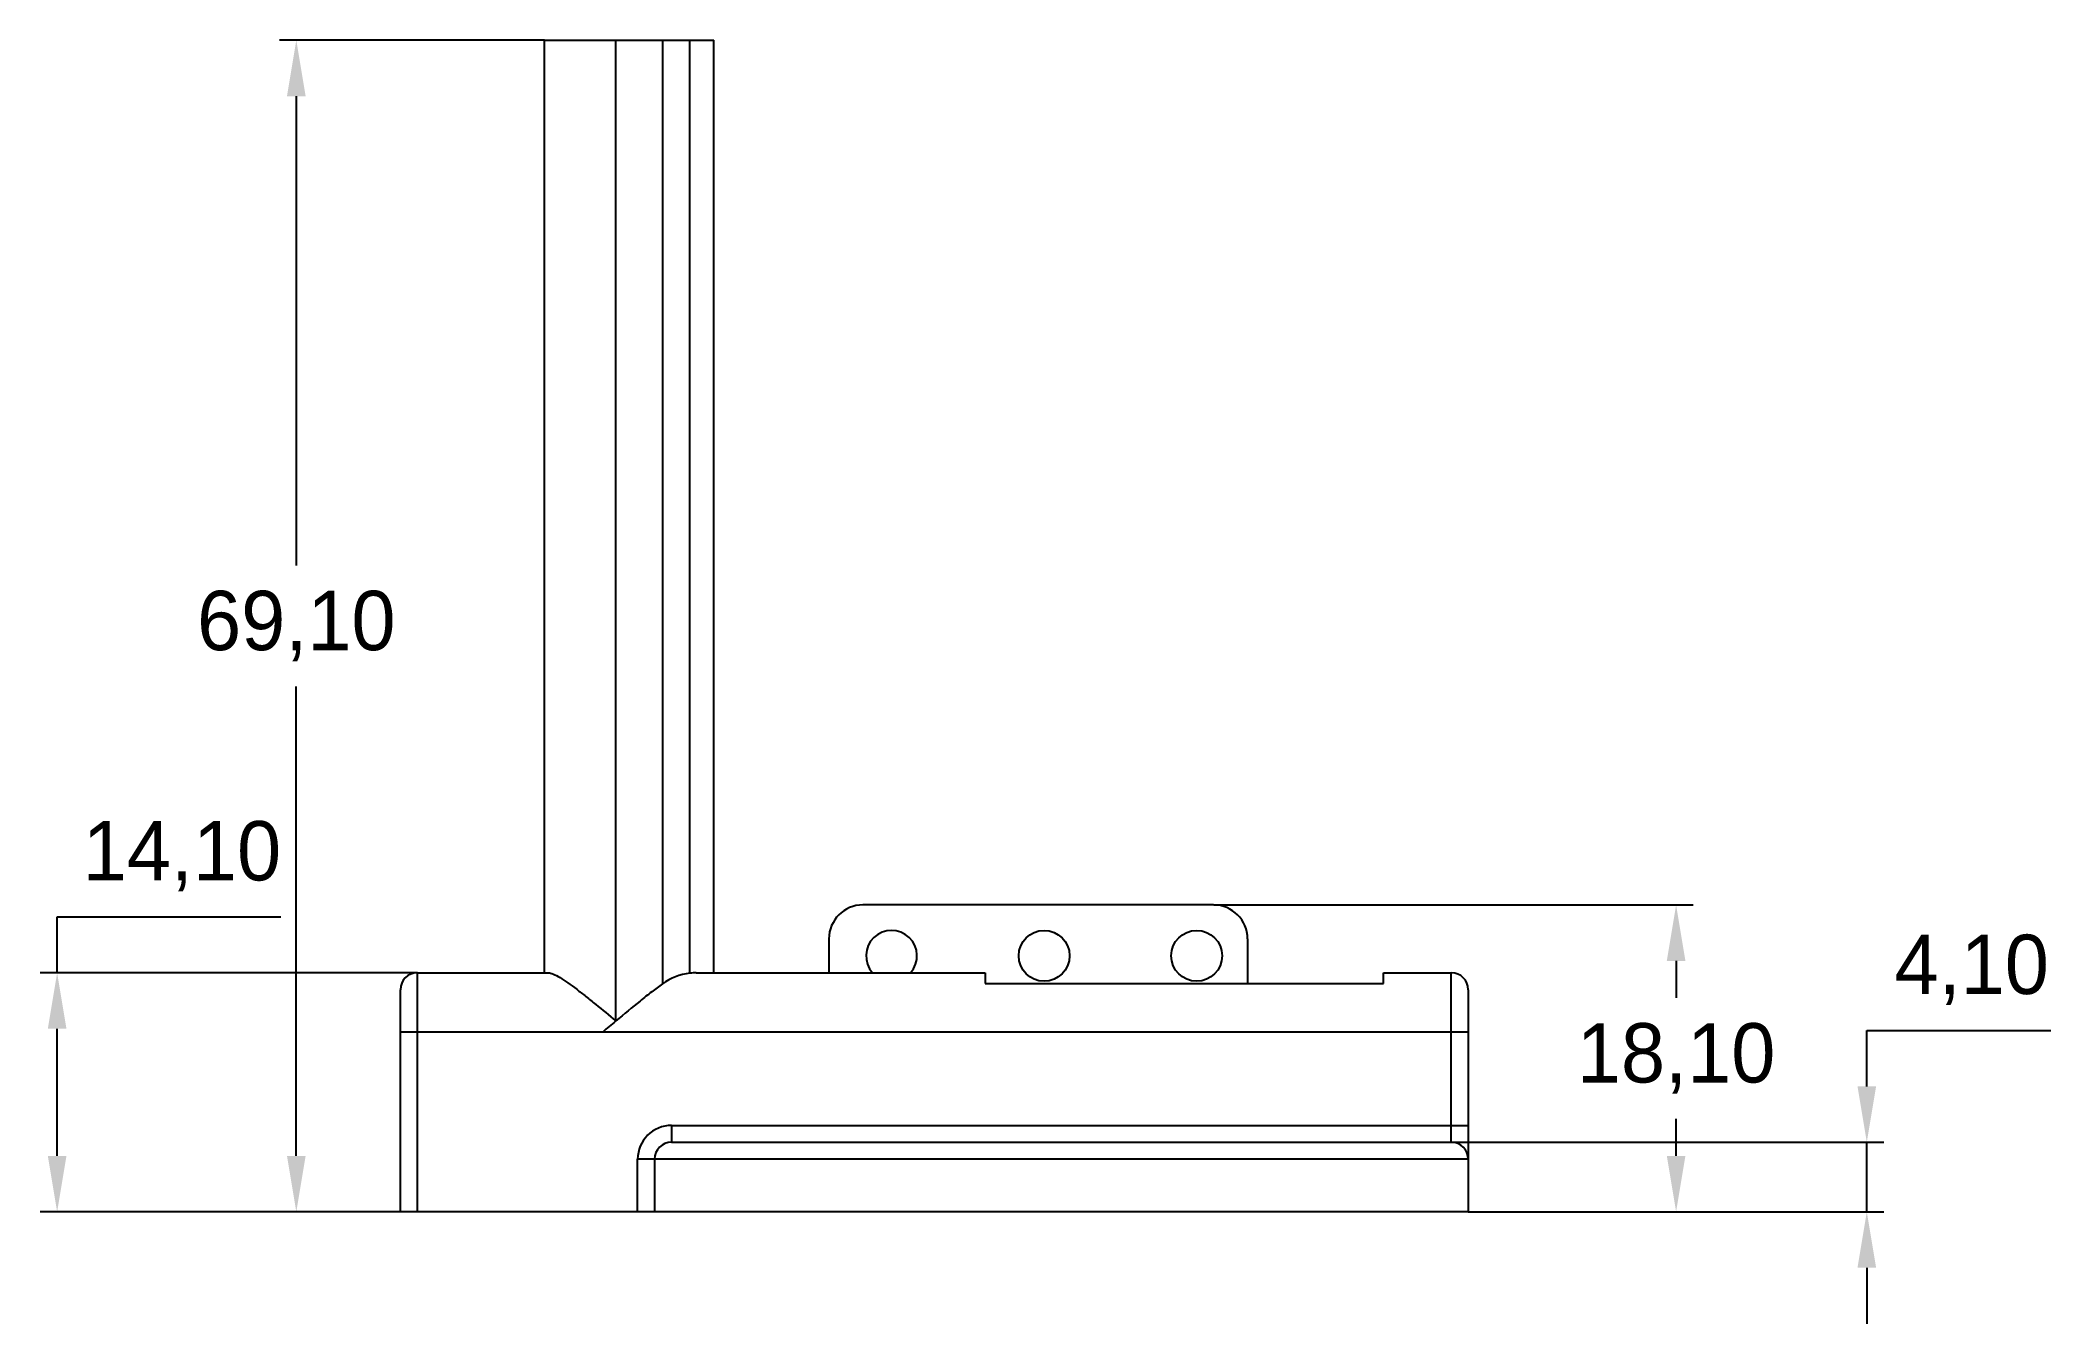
# Paper-space layout '_Front' of a CAD drawing. Header units: millimetres. Extents: x -40 to 78, y -7 to 69.
import ezdxf

# ---------------------------------------------------------------- set-up
doc = ezdxf.new("R2010")
doc.units = ezdxf.units.MM
doc.header["$PDSIZE"] = -1
doc.dimstyles.new('ISO-25', dxfattribs={"dimtxt": 2.5, "dimasz": 2.5, "dimexe": 1.25, "dimexo": 0.625, "dimtad": 1, "dimtxsty": 'Standard', "dimcen": 2.5, "dimadec": 0, "dimazin": 0, "dimtfac": 1, "dimtmove": 0, "dimatfit": 3, "dimfxl": 1, "dimarcsym": 0})

# ---------------------------------------------------------------- blocks, each defined once
blk = doc.blocks.new('*D9')
at = {"color": 0, "lineweight": -2, "transparency": 16777216}
for p, q in [((-10.49, 69), (-26.13, 69)), ((-25.13, 65.7), (-25.13, 38.02)), ((-25.13, 3.2), (-25.13, 30.88)), ((-18.99, -0.1), (-26.13, -0.1))]:
    blk.add_line(p, q, dxfattribs=at)
at = {"color": 0, "transparency": 16777216}
for points in [[(-25.68, 65.7), (-24.58, 65.7), (-25.13, 69)], [(-25.68, 3.2), (-24.58, 3.2), (-25.13, -0.1)]]:
    blk.add_solid(points, dxfattribs=at)
at = {"layer": 'Defpoints', "color": 0, "transparency": 16777216}
for p in [(-25.13, 69), (-10.49, 69), (-18.99, -0.1)]:
    blk.add_point(p, dxfattribs=at)
at = {"color": 0, "transparency": 16777216, "insert": (-25.13, 34.45), "char_height": 3.5, "attachment_point": 5}
blk.add_mtext('69,10', dxfattribs=at)
blk = doc.blocks.new('*D10')
at = {"color": 0, "lineweight": -2, "transparency": 16777216}
for p, q in [((-39.24, 14), (-39.24, 17.3)), ((-39.24, 17.3), (-26.05, 17.3)), ((-17.99, 14), (-40.24, 14)), ((-39.24, 3.2), (-39.24, 10.7)), ((-18.99, -0.1), (-40.24, -0.1))]:
    blk.add_line(p, q, dxfattribs=at)
at = {"color": 0, "transparency": 16777216}
for points in [[(-39.79, 10.7), (-38.69, 10.7), (-39.24, 14)], [(-39.79, 3.2), (-38.69, 3.2), (-39.24, -0.1)]]:
    blk.add_solid(points, dxfattribs=at)
at = {"layer": 'Defpoints', "color": 0, "transparency": 16777216}
for p in [(-39.24, 14), (-17.99, 14), (-18.99, -0.1)]:
    blk.add_point(p, dxfattribs=at)
at = {"color": 0, "transparency": 16777216, "insert": (-31.88, 20.87), "char_height": 3.5, "attachment_point": 5}
blk.add_mtext('14,10', dxfattribs=at)
blk = doc.blocks.new('*D11')
at = {"color": 0, "lineweight": -2, "transparency": 16777216}
for p, q in [((28.99, 18), (57.27, 18)), ((56.27, 14.7), (56.27, 12.52)), ((56.27, 3.2), (56.27, 5.38)), ((44.01, -0.1), (57.27, -0.1))]:
    blk.add_line(p, q, dxfattribs=at)
at = {"color": 0, "transparency": 16777216}
for points in [[(55.72, 14.7), (56.82, 14.7), (56.27, 18)], [(55.72, 3.2), (56.82, 3.2), (56.27, -0.1)]]:
    blk.add_solid(points, dxfattribs=at)
at = {"layer": 'Defpoints', "color": 0, "transparency": 16777216}
for p in [(28.99, 18), (56.27, 18), (44.01, -0.1)]:
    blk.add_point(p, dxfattribs=at)
at = {"color": 0, "transparency": 16777216, "insert": (56.27, 8.95), "char_height": 3.5, "attachment_point": 5}
blk.add_mtext('18,10', dxfattribs=at)
blk = doc.blocks.new('*D12')
at = {"color": 0, "lineweight": -2, "transparency": 16777216}
for p, q in [((67.52, 7.3), (67.52, 10.6)), ((67.52, 10.6), (78.37, 10.6)), ((43.01, 4), (68.52, 4)), ((67.52, -0.1), (67.52, 4)), ((44.01, -0.1), (68.52, -0.1)), ((67.52, -3.4), (67.52, -6.7))]:
    blk.add_line(p, q, dxfattribs=at)
at = {"color": 0, "transparency": 16777216}
for points in [[(66.97, 7.3), (68.07, 7.3), (67.52, 4)], [(66.97, -3.4), (68.07, -3.4), (67.52, -0.1)]]:
    blk.add_solid(points, dxfattribs=at)
at = {"layer": 'Defpoints', "color": 0, "transparency": 16777216}
for p in [(43.01, 4), (67.52, 4), (44.01, -0.1)]:
    blk.add_point(p, dxfattribs=at)
at = {"color": 0, "transparency": 16777216, "insert": (73.71, 14.17), "char_height": 3.5, "attachment_point": 5}
blk.add_mtext('4,10', dxfattribs=at)

psp = doc.layouts.new('_Front')

# ---------------------------------------------------------------- linework, layer by layer
at = {"color": 7, "linetype": 'Continuous', "lineweight": 25}
for p, q in [((-10.493, 14), (-10.493, 69)), ((-10.493, 69), (-0.493, 69)), ((-6.278, 11.156), (-6.278, 69)), ((-3.528, 69), (-3.528, 13.347)), ((-1.92, 13.974), (-1.92, 69)), ((-0.493, 14), (-0.493, 69)), ((28.986, 18), (8.29, 18)), ((6.29, 16), (6.29, 14)), ((30.986, 16), (30.986, 13.372)), ((-17.993, 14), (-17.993, -0.1)), ((-17.993, 14), (-10.262, 14)), ((-1.539, 14), (15.507, 14)), ((15.507, 14), (15.507, 13.372)), ((15.507, 13.372), (39.007, 13.372)), ((39.007, 13.372), (39.007, 14)), ((39.007, 14), (43.007, 14)), ((43.007, 4), (43.007, 14)), ((-18.993, -0.1), (-18.993, 13)), ((44.007, 13), (44.007, -0.1)), ((44.007, 10.5), (-18.993, 10.5)), ((-2.993, 5), (-2.993, 4)), ((-2.993, 5), (44.007, 5)), ((-2.993, 4), (43.007, 4)), ((44.007, 3), (-4.993, 3)), ((-4.993, -0.1), (-4.993, 3)), ((-3.993, 3), (-3.993, -0.1)), ((44.007, -0.1), (-18.993, -0.1))]:
    psp.add_line(p, q, dxfattribs=at)
for centre in [(18.986, 15), (27.986, 15)]:
    psp.add_circle(centre, 1.5, dxfattribs=at)
for centre, radius, start, end in [((8.29, 16), 2, 90, 180), ((28.986, 16), 2, 0, 90), ((9.986, 15), 1.5, 318.18969, 221.81031), ((-17.993, 13), 1, 90, 180), ((-1.493, 10.5), 3.5, 97.01312, 125.56183), ((43.007, 13), 1, 0, 90), ((-2.993, 3), 2, 90, 180), ((-2.993, 3), 1, 90, 180), ((43.007, 3), 1, 0, 90)]:
    psp.add_arc(centre, radius, start, end, dxfattribs=at)
for points, knots in [([(-10.262, 14), (-10.182, 14), (-10.083, 13.972), (-9.851, 13.873), (-9.717, 13.8), (-9.283, 13.535), (-8.946, 13.293), (-8.412, 12.889), (-8.229, 12.747), (-7.853, 12.449), (-7.659, 12.293), (-7.075, 11.819), (-6.68, 11.491), (-6.278, 11.156)], [0, 0, 0, 0, 0.125, 0.125, 0.25, 0.25, 0.5, 0.5, 0.625, 0.625, 0.75, 0.75, 1, 1, 1, 1]), ([(-3.528, 13.347), (-3.732, 13.201), (-3.945, 13.042), (-4.385, 12.702), (-4.614, 12.52), (-5.315, 11.956), (-5.791, 11.562), (-6.278, 11.156)], [0, 0, 0, 0, 0.25, 0.25, 0.5, 0.5, 1, 1, 1, 1])]:
    psp.add_open_spline(points, degree=3, knots=knots, dxfattribs=at)
for points in [[(-1.539, 14), (-1.658, 14), (-1.785, 13.99), (-1.92, 13.974)], [(-6.278, 11.156), (-6.539, 10.939), (-6.802, 10.719), (-7.064, 10.5)]]:
    psp.add_open_spline(points, degree=3, dxfattribs=at)

# ---------------------------------------------------------------- dimensions: what is measured, and where the dimension line sits
for base, p1, p2, picture, middle in [((-25.132, 69), (-18.993, -0.1), (-10.493, 69), '*D9', (-25.132, 34.45)), ((-39.239, 14), (-18.993, -0.1), (-17.993, 14), '*D10', (-31.881, 20.868)), ((56.268, 18), (44.007, -0.1), (28.986, 18), '*D11', (56.268, 8.95)), ((67.517, 4), (44.007, -0.1), (43.007, 4), '*D12', (73.707, 14.17))]:
    dim = psp.add_linear_dim(base=base, p1=p1, p2=p2, angle=90, dimstyle='ISO-25', override={"dimtxt": 3.5, "dimasz": 3.302, "dimexe": 1, "dimexo": 0, "dimgap": 1.524, "dimtih": 1, "dimtoh": 1, "dimzin": 1, "dimadec": 2, "dimtzin": 1})
    dim.commit()
    dim.dimension.update_dxf_attribs({"geometry": picture, "text_midpoint": middle})

doc.saveas('drawing.dxf')
